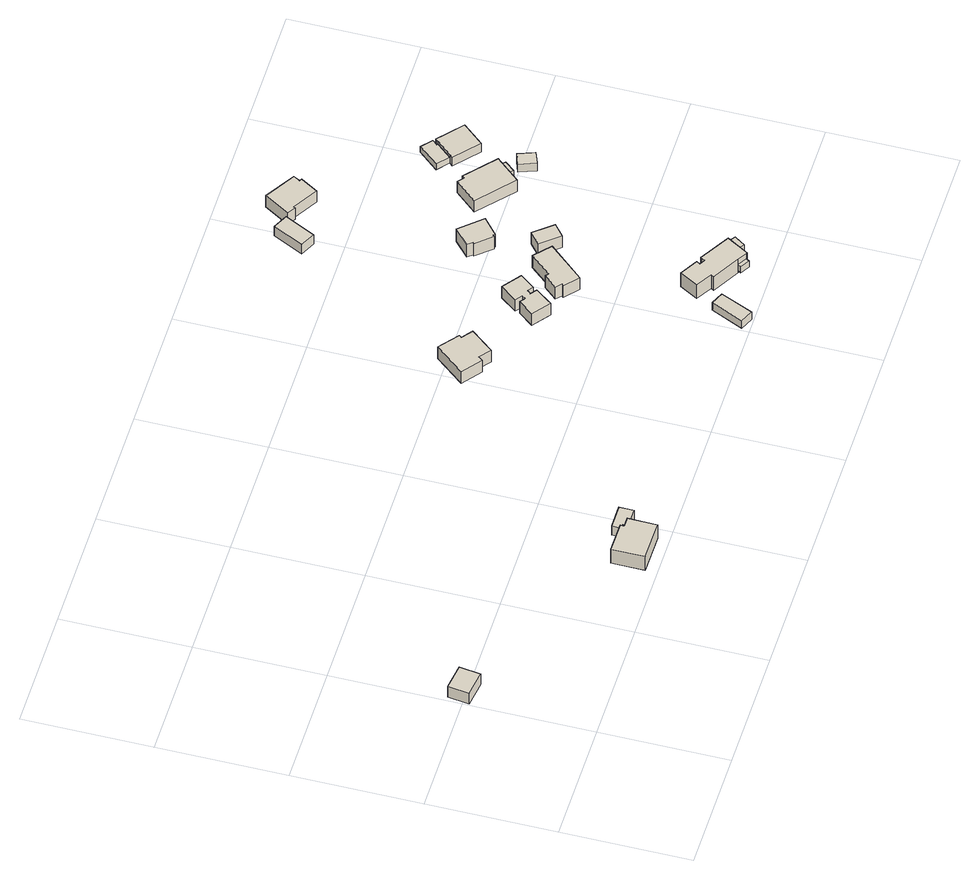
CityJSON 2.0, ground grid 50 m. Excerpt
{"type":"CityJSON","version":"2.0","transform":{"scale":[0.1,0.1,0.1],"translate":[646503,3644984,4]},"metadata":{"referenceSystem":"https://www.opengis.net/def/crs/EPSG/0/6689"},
"CityObjects":{
"building1":{"type":"Building","attributes":{"対照番号":"32058","class":"3001","usage":"411","yearOfConstruction":1995,"measuredHeight":7.5,"storeysAboveGround":2,"storeysBelowGround":0,"RiverFloodingRiskAttribute.description":"1","RiverFloodingRiskAttribute.rank":"1","RiverFloodingRiskAttribute.depth":0.05,"RiverFloodingRiskAttribute.adminType":"1","RiverFloodingRiskAttribute.scale":"1","RiverFloodingRiskAttribute.duration":64.9,"HighTideRiskAttribute.description":"1","HighTideRiskAttribute.rankOrg":"4","HighTideRiskAttribute.depth":2.82,"BuildingDetailAttribute.totalFloorArea":137,"BuildingDetailAttribute.buildingFootprintArea":69,"BuildingDetailAttribute.buildingStructureType":"604","BuildingDetailAttribute.buildingStructureOrgType":"604","BuildingDetailAttribute.urbanPlanType":"21","BuildingDetailAttribute.majorUsage":"411","BuildingDetailAttribute.orgUsage2":"4111","BuildingDetailAttribute.surveyYear":2022,"BuildingIDAttribute.prefecture":"43","BuildingIDAttribute.city":"43206"},"geometry":[{"type":"Solid","lod":"1","boundaries":[[[[0,1,2,3]],[[2,4,5,3]],[[1,6,4,2]],[[0,7,6,1]],[[3,5,7,0]],[[4,6,7,5]]]]}]},
"building2":{"type":"Building","attributes":{"対照番号":"32025","class":"3001","usage":"411","yearOfConstruction":1990,"measuredHeight":9.2,"storeysAboveGround":2,"storeysBelowGround":0,"RiverFloodingRiskAttribute.description":"1","RiverFloodingRiskAttribute.rank":"1","RiverFloodingRiskAttribute.depth":0.08,"RiverFloodingRiskAttribute.adminType":"1","RiverFloodingRiskAttribute.scale":"1","RiverFloodingRiskAttribute.duration":61.8,"HighTideRiskAttribute.description":"1","HighTideRiskAttribute.rankOrg":"4","HighTideRiskAttribute.depth":2.07,"BuildingDetailAttribute.totalFloorArea":180,"BuildingDetailAttribute.buildingFootprintArea":141,"BuildingDetailAttribute.buildingStructureType":"601","BuildingDetailAttribute.buildingStructureOrgType":"601","BuildingDetailAttribute.urbanPlanType":"21","BuildingDetailAttribute.majorUsage":"411","BuildingDetailAttribute.orgUsage2":"4111","BuildingDetailAttribute.surveyYear":2022,"BuildingIDAttribute.prefecture":"43","BuildingIDAttribute.city":"43206"},"geometry":[{"type":"Solid","lod":"1","boundaries":[[[[8,9,10,11,12,13]],[[12,14,15,13]],[[11,16,14,12]],[[10,17,16,11]],[[9,18,17,10]],[[8,19,18,9]],[[13,15,19,8]],[[14,16,17,18,19,15]]]]}]},
"building3":{"type":"Building","attributes":{"対照番号":"32027","class":"3001","usage":"411","yearOfConstruction":1980,"measuredHeight":5.2,"storeysAboveGround":1,"storeysBelowGround":0,"RiverFloodingRiskAttribute.description":"1","RiverFloodingRiskAttribute.rank":"1","RiverFloodingRiskAttribute.depth":0.41,"RiverFloodingRiskAttribute.adminType":"1","RiverFloodingRiskAttribute.scale":"1","RiverFloodingRiskAttribute.duration":61.8,"HighTideRiskAttribute.description":"1","HighTideRiskAttribute.rankOrg":"4","HighTideRiskAttribute.depth":2.73,"BuildingDetailAttribute.totalFloorArea":26,"BuildingDetailAttribute.buildingFootprintArea":26,"BuildingDetailAttribute.buildingStructureType":"601","BuildingDetailAttribute.buildingStructureOrgType":"601","BuildingDetailAttribute.urbanPlanType":"21","BuildingDetailAttribute.majorUsage":"411","BuildingDetailAttribute.orgUsage2":"4111","BuildingDetailAttribute.surveyYear":2022,"BuildingIDAttribute.prefecture":"43","BuildingIDAttribute.city":"43206"},"geometry":[{"type":"Solid","lod":"1","boundaries":[[[[20,21,22,23,24,25,26,27]],[[26,28,29,27]],[[25,30,28,26]],[[24,31,30,25]],[[23,32,31,24]],[[22,33,32,23]],[[21,34,33,22]],[[20,35,34,21]],[[27,29,35,20]],[[28,30,31,32,33,34,35,29]]]]}]},
"building4":{"type":"Building","attributes":{"class":"3001","usage":"411","yearOfConstruction":2021,"measuredHeight":7.4,"storeysAboveGround":1,"storeysBelowGround":0,"RiverFloodingRiskAttribute.description":"1","RiverFloodingRiskAttribute.rank":"1","RiverFloodingRiskAttribute.depth":0.35,"RiverFloodingRiskAttribute.adminType":"1","RiverFloodingRiskAttribute.scale":"1","RiverFloodingRiskAttribute.duration":62.6,"HighTideRiskAttribute.description":"1","HighTideRiskAttribute.rankOrg":"4","HighTideRiskAttribute.depth":2.71,"BuildingDetailAttribute.totalFloorArea":140,"BuildingDetailAttribute.buildingFootprintArea":140,"BuildingDetailAttribute.buildingStructureType":"601","BuildingDetailAttribute.buildingStructureOrgType":"601","BuildingDetailAttribute.urbanPlanType":"21","BuildingDetailAttribute.majorUsage":"411","BuildingDetailAttribute.orgUsage2":"4111","BuildingDetailAttribute.surveyYear":2022,"BuildingIDAttribute.prefecture":"43","BuildingIDAttribute.city":"43206"},"geometry":[{"type":"Solid","lod":"1","boundaries":[[[[36,37,38,39,40,41,42,43]],[[42,44,45,43]],[[41,46,44,42]],[[40,47,46,41]],[[39,48,47,40]],[[38,49,48,39]],[[37,50,49,38]],[[36,51,50,37]],[[43,45,51,36]],[[44,46,47,48,49,50,51,45]]]]}]},
"building5":{"type":"Building","attributes":{"対照番号":"32032","class":"3001","usage":"401","yearOfConstruction":2000,"measuredHeight":4.4,"storeysAboveGround":1,"storeysBelowGround":0,"RiverFloodingRiskAttribute.description":"1","RiverFloodingRiskAttribute.rank":"2","RiverFloodingRiskAttribute.depth":0.8,"RiverFloodingRiskAttribute.adminType":"1","RiverFloodingRiskAttribute.scale":"1","RiverFloodingRiskAttribute.duration":62.8,"HighTideRiskAttribute.description":"1","HighTideRiskAttribute.rankOrg":"4","HighTideRiskAttribute.depth":2.76,"BuildingDetailAttribute.totalFloorArea":74,"BuildingDetailAttribute.buildingFootprintArea":74,"BuildingDetailAttribute.buildingStructureType":"604","BuildingDetailAttribute.buildingStructureOrgType":"604","BuildingDetailAttribute.urbanPlanType":"21","BuildingDetailAttribute.majorUsage":"401","BuildingDetailAttribute.orgUsage2":"4011","BuildingDetailAttribute.surveyYear":2022,"BuildingIDAttribute.prefecture":"43","BuildingIDAttribute.city":"43206"},"geometry":[{"type":"Solid","lod":"1","boundaries":[[[[52,53,54,55]],[[54,56,57,55]],[[53,58,56,54]],[[52,59,58,53]],[[55,57,59,52]],[[56,58,59,57]]]]}]},
"building6":{"type":"Building","attributes":{"class":"3001","usage":"461","yearOfConstruction":"0001","measuredHeight":15.1,"storeysAboveGround":9999,"storeysBelowGround":9999,"RiverFloodingRiskAttribute.description":"1","RiverFloodingRiskAttribute.rank":"3","RiverFloodingRiskAttribute.depth":3.3,"RiverFloodingRiskAttribute.adminType":"1","RiverFloodingRiskAttribute.scale":"2","RiverFloodingRiskAttribute.duration":29.6,"HighTideRiskAttribute.description":"1","HighTideRiskAttribute.rankOrg":"4","HighTideRiskAttribute.depth":1.79,"BuildingDetailAttribute.totalFloorArea":-9999,"BuildingDetailAttribute.buildingFootprintArea":-9999,"BuildingDetailAttribute.buildingStructureType":"611","BuildingDetailAttribute.buildingStructureOrgType":"611","BuildingDetailAttribute.urbanPlanType":"21","BuildingDetailAttribute.majorUsage":"461","BuildingDetailAttribute.orgUsage2":"9999","BuildingDetailAttribute.surveyYear":"0001","BuildingIDAttribute.prefecture":"43","BuildingIDAttribute.city":"43206"},"geometry":[{"type":"Solid","lod":"1","boundaries":[[[[60,61,62,63,64,65,66,67,68,69,70,71]],[[70,72,73,71]],[[69,74,72,70]],[[68,75,74,69]],[[67,76,75,68]],[[66,77,76,67]],[[65,78,77,66]],[[64,79,78,65]],[[63,80,79,64]],[[62,81,80,63]],[[61,82,81,62]],[[60,83,82,61]],[[71,73,83,60]],[[72,74,75,76,77,78,79,80,81,82,83,73]]]]}]},
"building7":{"type":"Building","attributes":{"対照番号":"32075","class":"3001","usage":"422","yearOfConstruction":1868,"measuredHeight":12.1,"storeysAboveGround":1,"storeysBelowGround":0,"RiverFloodingRiskAttribute.description":"1","RiverFloodingRiskAttribute.rank":"1","RiverFloodingRiskAttribute.depth":0.28,"RiverFloodingRiskAttribute.adminType":"1","RiverFloodingRiskAttribute.scale":"1","RiverFloodingRiskAttribute.duration":61.8,"HighTideRiskAttribute.description":"1","HighTideRiskAttribute.rankOrg":"4","HighTideRiskAttribute.depth":2.36,"BuildingDetailAttribute.totalFloorArea":142,"BuildingDetailAttribute.buildingFootprintArea":142,"BuildingDetailAttribute.buildingStructureType":"601","BuildingDetailAttribute.buildingStructureOrgType":"601","BuildingDetailAttribute.urbanPlanType":"21","BuildingDetailAttribute.majorUsage":"422","BuildingDetailAttribute.orgUsage2":"4223","BuildingDetailAttribute.surveyYear":2022,"BuildingIDAttribute.prefecture":"43","BuildingIDAttribute.city":"43206"},"geometry":[{"type":"Solid","lod":"1","boundaries":[[[[84,85,86,87,88,89,90,91]],[[90,92,93,91]],[[89,94,92,90]],[[88,95,94,89]],[[87,96,95,88]],[[86,97,96,87]],[[85,98,97,86]],[[84,99,98,85]],[[91,93,99,84]],[[92,94,95,96,97,98,99,93]]]]}]},
"building8":{"type":"Building","attributes":{"対照番号":"32033","class":"3001","usage":"413","yearOfConstruction":1986,"measuredHeight":9.6,"storeysAboveGround":2,"storeysBelowGround":0,"RiverFloodingRiskAttribute.description":"1","RiverFloodingRiskAttribute.rank":"2","RiverFloodingRiskAttribute.depth":0.91,"RiverFloodingRiskAttribute.adminType":"1","RiverFloodingRiskAttribute.scale":"1","RiverFloodingRiskAttribute.duration":25.4,"HighTideRiskAttribute.description":"1","HighTideRiskAttribute.rankOrg":"4","HighTideRiskAttribute.depth":1.57,"BuildingDetailAttribute.totalFloorArea":196,"BuildingDetailAttribute.buildingFootprintArea":147,"BuildingDetailAttribute.buildingStructureType":"601","BuildingDetailAttribute.buildingStructureOrgType":"601","BuildingDetailAttribute.urbanPlanType":"21","BuildingDetailAttribute.majorUsage":"413","BuildingDetailAttribute.orgUsage2":"4131","BuildingDetailAttribute.surveyYear":2022,"BuildingIDAttribute.prefecture":"43","BuildingIDAttribute.city":"43206"},"geometry":[{"type":"Solid","lod":"1","boundaries":[[[[100,101,102,103,104,105,106,107,108,109,110,111]],[[110,112,113,111]],[[109,114,112,110]],[[108,115,114,109]],[[107,116,115,108]],[[106,117,116,107]],[[105,118,117,106]],[[104,119,118,105]],[[103,120,119,104]],[[102,121,120,103]],[[101,122,121,102]],[[100,123,122,101]],[[111,113,123,100]],[[112,114,115,116,117,118,119,120,121,122,123,113]]]]}]},
"building9":{"type":"Building","attributes":{"class":"3003","usage":"461","yearOfConstruction":"0001","measuredHeight":-9999,"storeysAboveGround":9999,"storeysBelowGround":9999,"RiverFloodingRiskAttribute.description":"1","RiverFloodingRiskAttribute.rank":"3","RiverFloodingRiskAttribute.depth":3.44,"RiverFloodingRiskAttribute.adminType":"1","RiverFloodingRiskAttribute.scale":"2","RiverFloodingRiskAttribute.duration":25.4,"HighTideRiskAttribute.description":"1","HighTideRiskAttribute.rankOrg":"4","HighTideRiskAttribute.depth":1.72,"BuildingDetailAttribute.totalFloorArea":-9999,"BuildingDetailAttribute.buildingFootprintArea":-9999,"BuildingDetailAttribute.buildingStructureType":"611","BuildingDetailAttribute.buildingStructureOrgType":"611","BuildingDetailAttribute.urbanPlanType":"21","BuildingDetailAttribute.majorUsage":"461","BuildingDetailAttribute.orgUsage2":"9999","BuildingDetailAttribute.surveyYear":"0001","BuildingIDAttribute.prefecture":"43","BuildingIDAttribute.city":"43206"},"geometry":[{"type":"Solid","lod":"1","boundaries":[[[[124,125,126,127]],[[126,128,129,127]],[[125,130,128,126]],[[124,131,130,125]],[[127,129,131,124]],[[128,130,131,129]]]]}]},
"building10":{"type":"Building","attributes":{"対照番号":"32039","class":"3001","usage":"413","yearOfConstruction":1988,"measuredHeight":3.6,"storeysAboveGround":1,"storeysBelowGround":0,"RiverFloodingRiskAttribute.description":"1","RiverFloodingRiskAttribute.rank":"3","RiverFloodingRiskAttribute.depth":3.42,"RiverFloodingRiskAttribute.adminType":"1","RiverFloodingRiskAttribute.scale":"2","RiverFloodingRiskAttribute.duration":25.4,"HighTideRiskAttribute.description":"1","HighTideRiskAttribute.rankOrg":"4","HighTideRiskAttribute.depth":1.76,"BuildingDetailAttribute.totalFloorArea":24,"BuildingDetailAttribute.buildingFootprintArea":24,"BuildingDetailAttribute.buildingStructureType":"604","BuildingDetailAttribute.buildingStructureOrgType":"604","BuildingDetailAttribute.urbanPlanType":"21","BuildingDetailAttribute.majorUsage":"413","BuildingDetailAttribute.orgUsage2":"4131","BuildingDetailAttribute.surveyYear":2022,"BuildingIDAttribute.prefecture":"43","BuildingIDAttribute.city":"43206"},"geometry":[{"type":"Solid","lod":"1","boundaries":[[[[132,133,134,135]],[[134,136,137,135]],[[133,138,136,134]],[[132,139,138,133]],[[135,137,139,132]],[[136,138,139,137]]]]}]},
"building11":{"type":"Building","attributes":{"対照番号":"32076","class":"3001","usage":"411","yearOfConstruction":"0001","measuredHeight":6.5,"storeysAboveGround":1,"storeysBelowGround":0,"RiverFloodingRiskAttribute.description":"1","RiverFloodingRiskAttribute.rank":"3","RiverFloodingRiskAttribute.depth":3.85,"RiverFloodingRiskAttribute.adminType":"1","RiverFloodingRiskAttribute.scale":"2","RiverFloodingRiskAttribute.duration":27.5,"HighTideRiskAttribute.description":"1","HighTideRiskAttribute.rankOrg":"4","HighTideRiskAttribute.depth":2.25,"BuildingDetailAttribute.totalFloorArea":57,"BuildingDetailAttribute.buildingFootprintArea":57,"BuildingDetailAttribute.buildingStructureType":"601","BuildingDetailAttribute.buildingStructureOrgType":"601","BuildingDetailAttribute.urbanPlanType":"21","BuildingDetailAttribute.majorUsage":"411","BuildingDetailAttribute.orgUsage2":"4111","BuildingDetailAttribute.surveyYear":2022,"BuildingIDAttribute.prefecture":"43","BuildingIDAttribute.city":"43206"},"geometry":[{"type":"Solid","lod":"1","boundaries":[[[[140,141,142,143]],[[142,144,145,143]],[[141,146,144,142]],[[140,147,146,141]],[[143,145,147,140]],[[144,146,147,145]]]]}]},
"building12":{"type":"Building","attributes":{"対照番号":"32066","class":"3001","usage":"411","yearOfConstruction":1998,"measuredHeight":8.8,"storeysAboveGround":2,"storeysBelowGround":0,"RiverFloodingRiskAttribute.description":"1","RiverFloodingRiskAttribute.rank":"1","RiverFloodingRiskAttribute.depth":0.15,"RiverFloodingRiskAttribute.adminType":"1","RiverFloodingRiskAttribute.scale":"1","RiverFloodingRiskAttribute.duration":61.3,"HighTideRiskAttribute.description":"1","HighTideRiskAttribute.rankOrg":"4","HighTideRiskAttribute.depth":2.01,"BuildingDetailAttribute.totalFloorArea":134,"BuildingDetailAttribute.buildingFootprintArea":68,"BuildingDetailAttribute.buildingStructureType":"601","BuildingDetailAttribute.buildingStructureOrgType":"601","BuildingDetailAttribute.urbanPlanType":"21","BuildingDetailAttribute.majorUsage":"411","BuildingDetailAttribute.orgUsage2":"4111","BuildingDetailAttribute.surveyYear":2022,"BuildingIDAttribute.prefecture":"43","BuildingIDAttribute.city":"43206"},"geometry":[{"type":"Solid","lod":"1","boundaries":[[[[148,149,150,151,152,153,154,155]],[[154,156,157,155]],[[153,158,156,154]],[[152,159,158,153]],[[151,160,159,152]],[[150,161,160,151]],[[149,162,161,150]],[[148,163,162,149]],[[155,157,163,148]],[[156,158,159,160,161,162,163,157]]]]}]},
"building13":{"type":"Building","attributes":{"class":"3001","usage":"461","yearOfConstruction":"0001","measuredHeight":5.4,"storeysAboveGround":9999,"storeysBelowGround":9999,"RiverFloodingRiskAttribute.description":"1","RiverFloodingRiskAttribute.rank":"3","RiverFloodingRiskAttribute.depth":3.65,"RiverFloodingRiskAttribute.adminType":"1","RiverFloodingRiskAttribute.scale":"2","RiverFloodingRiskAttribute.duration":27.8,"HighTideRiskAttribute.description":"1","HighTideRiskAttribute.rankOrg":"4","HighTideRiskAttribute.depth":2,"BuildingDetailAttribute.totalFloorArea":-9999,"BuildingDetailAttribute.buildingFootprintArea":-9999,"BuildingDetailAttribute.buildingStructureType":"611","BuildingDetailAttribute.buildingStructureOrgType":"611","BuildingDetailAttribute.urbanPlanType":"21","BuildingDetailAttribute.majorUsage":"461","BuildingDetailAttribute.orgUsage2":"9999","BuildingDetailAttribute.surveyYear":"0001","BuildingIDAttribute.prefecture":"43","BuildingIDAttribute.city":"43206"},"geometry":[{"type":"Solid","lod":"1","boundaries":[[[[164,165,166,167]],[[166,168,169,167]],[[165,170,168,166]],[[164,171,170,165]],[[167,169,171,164]],[[168,170,171,169]]]]}]},
"building14":{"type":"Building","attributes":{"対照番号":"32144","class":"3001","usage":"411","yearOfConstruction":1966,"measuredHeight":7.4,"storeysAboveGround":2,"storeysBelowGround":0,"RiverFloodingRiskAttribute.description":"1","RiverFloodingRiskAttribute.rank":"3","RiverFloodingRiskAttribute.depth":3.28,"RiverFloodingRiskAttribute.adminType":"1","RiverFloodingRiskAttribute.scale":"2","RiverFloodingRiskAttribute.duration":27.2,"HighTideRiskAttribute.description":"1","HighTideRiskAttribute.rankOrg":"4","HighTideRiskAttribute.depth":1.83,"BuildingDetailAttribute.totalFloorArea":166,"BuildingDetailAttribute.buildingFootprintArea":124,"BuildingDetailAttribute.buildingStructureType":"601","BuildingDetailAttribute.buildingStructureOrgType":"601","BuildingDetailAttribute.urbanPlanType":"21","BuildingDetailAttribute.majorUsage":"411","BuildingDetailAttribute.orgUsage2":"4111","BuildingDetailAttribute.surveyYear":2022,"BuildingIDAttribute.prefecture":"43","BuildingIDAttribute.city":"43206"},"geometry":[{"type":"Solid","lod":"1","boundaries":[[[[172,173,174,175,176,177,178,179]],[[178,180,181,179]],[[177,182,180,178]],[[176,183,182,177]],[[175,184,183,176]],[[174,185,184,175]],[[173,186,185,174]],[[172,187,186,173]],[[179,181,187,172]],[[180,182,183,184,185,186,187,181]]]]}]},
"building15":{"type":"Building","attributes":{"対照番号":"32061","class":"3001","usage":"411","yearOfConstruction":1979,"measuredHeight":8.2,"storeysAboveGround":2,"storeysBelowGround":0,"RiverFloodingRiskAttribute.description":"1","RiverFloodingRiskAttribute.rank":"3","RiverFloodingRiskAttribute.depth":3.08,"RiverFloodingRiskAttribute.adminType":"1","RiverFloodingRiskAttribute.scale":"2","RiverFloodingRiskAttribute.duration":26.3,"HighTideRiskAttribute.description":"1","HighTideRiskAttribute.rankOrg":"4","HighTideRiskAttribute.depth":1.62,"BuildingDetailAttribute.totalFloorArea":280,"BuildingDetailAttribute.buildingFootprintArea":186,"BuildingDetailAttribute.buildingStructureType":"601","BuildingDetailAttribute.buildingStructureOrgType":"601","BuildingDetailAttribute.urbanPlanType":"21","BuildingDetailAttribute.majorUsage":"411","BuildingDetailAttribute.orgUsage2":"4111","BuildingDetailAttribute.surveyYear":2022,"BuildingIDAttribute.prefecture":"43","BuildingIDAttribute.city":"43206"},"geometry":[{"type":"Solid","lod":"1","boundaries":[[[[188,189,190,191,192,193,194,195]],[[194,196,197,195]],[[193,198,196,194]],[[192,199,198,193]],[[191,200,199,192]],[[190,201,200,191]],[[189,202,201,190]],[[188,203,202,189]],[[195,197,203,188]],[[196,198,199,200,201,202,203,197]]]]}]},
"building16":{"type":"Building","attributes":{"class":"3003","usage":"461","yearOfConstruction":"0001","measuredHeight":-9999,"storeysAboveGround":9999,"storeysBelowGround":9999,"RiverFloodingRiskAttribute.description":"1","RiverFloodingRiskAttribute.rank":"3","RiverFloodingRiskAttribute.depth":3.02,"RiverFloodingRiskAttribute.adminType":"1","RiverFloodingRiskAttribute.scale":"2","RiverFloodingRiskAttribute.duration":24.4,"HighTideRiskAttribute.description":"1","HighTideRiskAttribute.rankOrg":"4","HighTideRiskAttribute.depth":1.83,"BuildingDetailAttribute.totalFloorArea":-9999,"BuildingDetailAttribute.buildingFootprintArea":-9999,"BuildingDetailAttribute.buildingStructureType":"611","BuildingDetailAttribute.buildingStructureOrgType":"611","BuildingDetailAttribute.urbanPlanType":"21","BuildingDetailAttribute.majorUsage":"461","BuildingDetailAttribute.orgUsage2":"9999","BuildingDetailAttribute.surveyYear":"0001","BuildingIDAttribute.prefecture":"43","BuildingIDAttribute.city":"43206"},"geometry":[{"type":"Solid","lod":"1","boundaries":[[[[204,205,206,207]],[[206,208,209,207]],[[205,210,208,206]],[[204,211,210,205]],[[207,209,211,204]],[[208,210,211,209]]]]}]},
"building17":{"type":"Building","attributes":{"対照番号":"32072","class":"3001","usage":"411","yearOfConstruction":"0001","measuredHeight":4.6,"storeysAboveGround":1,"storeysBelowGround":0,"RiverFloodingRiskAttribute.description":"1","RiverFloodingRiskAttribute.rank":"3","RiverFloodingRiskAttribute.depth":3.31,"RiverFloodingRiskAttribute.adminType":"1","RiverFloodingRiskAttribute.scale":"2","RiverFloodingRiskAttribute.duration":28.1,"HighTideRiskAttribute.description":"1","HighTideRiskAttribute.rankOrg":"4","HighTideRiskAttribute.depth":1.99,"BuildingDetailAttribute.totalFloorArea":36,"BuildingDetailAttribute.buildingFootprintArea":36,"BuildingDetailAttribute.buildingStructureType":"601","BuildingDetailAttribute.buildingStructureOrgType":"601","BuildingDetailAttribute.urbanPlanType":"21","BuildingDetailAttribute.majorUsage":"411","BuildingDetailAttribute.orgUsage2":"4111","BuildingDetailAttribute.surveyYear":2022,"BuildingIDAttribute.prefecture":"43","BuildingIDAttribute.city":"43206"},"geometry":[{"type":"Solid","lod":"1","boundaries":[[[[212,213,214,215]],[[214,216,217,215]],[[213,218,216,214]],[[212,219,218,213]],[[215,217,219,212]],[[216,218,219,217]]]]}]},
"building18":{"type":"Building","attributes":{"class":"3003","usage":"461","yearOfConstruction":"0001","measuredHeight":-9999,"storeysAboveGround":9999,"storeysBelowGround":9999,"RiverFloodingRiskAttribute.description":"1","RiverFloodingRiskAttribute.rank":"3","RiverFloodingRiskAttribute.depth":3.07,"RiverFloodingRiskAttribute.adminType":"1","RiverFloodingRiskAttribute.scale":"2","RiverFloodingRiskAttribute.duration":21.4,"HighTideRiskAttribute.description":"1","HighTideRiskAttribute.rankOrg":"4","HighTideRiskAttribute.depth":1.64,"BuildingDetailAttribute.totalFloorArea":-9999,"BuildingDetailAttribute.buildingFootprintArea":-9999,"BuildingDetailAttribute.buildingStructureType":"611","BuildingDetailAttribute.buildingStructureOrgType":"611","BuildingDetailAttribute.urbanPlanType":"21","BuildingDetailAttribute.majorUsage":"461","BuildingDetailAttribute.orgUsage2":"9999","BuildingDetailAttribute.surveyYear":"0001","BuildingIDAttribute.prefecture":"43","BuildingIDAttribute.city":"43206"},"geometry":[{"type":"Solid","lod":"1","boundaries":[[[[220,221,222,223,224,225]],[[224,226,227,225]],[[223,228,226,224]],[[222,229,228,223]],[[221,230,229,222]],[[220,231,230,221]],[[225,227,231,220]],[[226,228,229,230,231,227]]]]}]},
"building19":{"type":"Building","attributes":{"対照番号":"32142","class":"3001","usage":"411","yearOfConstruction":1976,"measuredHeight":5.3,"storeysAboveGround":1,"storeysBelowGround":0,"RiverFloodingRiskAttribute.description":"1","RiverFloodingRiskAttribute.rank":"3","RiverFloodingRiskAttribute.depth":3.07,"RiverFloodingRiskAttribute.adminType":"1","RiverFloodingRiskAttribute.scale":"2","RiverFloodingRiskAttribute.duration":21.4,"HighTideRiskAttribute.description":"1","HighTideRiskAttribute.rankOrg":"4","HighTideRiskAttribute.depth":1.64,"BuildingDetailAttribute.totalFloorArea":92,"BuildingDetailAttribute.buildingFootprintArea":92,"BuildingDetailAttribute.buildingStructureType":"604","BuildingDetailAttribute.buildingStructureOrgType":"604","BuildingDetailAttribute.urbanPlanType":"21","BuildingDetailAttribute.majorUsage":"411","BuildingDetailAttribute.orgUsage2":"4111","BuildingDetailAttribute.surveyYear":2022,"BuildingIDAttribute.prefecture":"43","BuildingIDAttribute.city":"43206"},"geometry":[{"type":"Solid","lod":"1","boundaries":[[[[232,233,234,235,236,237]],[[236,238,239,237]],[[235,240,238,236]],[[234,241,240,235]],[[233,242,241,234]],[[232,243,242,233]],[[237,239,243,232]],[[238,240,241,242,243,239]]]]}]}
},
"vertices":[
[107,461,7],[6,475,7],[17,559,7],[119,545,7],[17,559,63],[119,545,63],[6,475,63],[107,461,63],
[917,158,8],[956,158,8],[955,45,8],[795,46,8],[795,174,8],[917,173,8],[795,174,80],[917,173,80],[795,46,80],[955,45,80],[956,158,80],[917,158,80],
[1024,151,5],[958,151,5],[958,159,5],[947,159,5],[947,172,5],[928,172,5],[928,208,5],[1024,208,5],[928,208,52],[1024,208,52],[928,172,52],[947,172,52],[947,159,52],[958,159,52],[958,151,52],[1024,151,52],
[1641,967,9],[1681,935,9],[1610,847,9],[1568,881,9],[1554,864,9],[1481,922,9],[1574,1036,9],[1649,976,9],[1574,1036,70],[1649,976,70],[1481,922,70],[1554,864,70],[1568,881,70],[1610,847,70],[1681,935,70],[1641,967,70],
[2062,9,4],[2012,31,4],[2068,156,4],[2117,135,4],[2068,156,45],[2117,135,45],[2012,31,45],[2062,9,45],
[1934,782,19],[1913,798,19],[1902,784,19],[1925,767,19],[1877,702,19],[1810,753,19],[1854,811,19],[1874,796,19],[1884,809,19],[1859,828,19],[1907,892,19],[1977,839,19],[1907,892,80],[1977,839,80],[1859,828,80],[1884,809,80],[1874,796,80],[1854,811,80],[1810,753,80],[1877,702,80],[1925,767,80],[1902,784,80],[1913,798,80],[1934,782,80],
[2027,636,13],[1974,682,13],[1981,689,13],[1959,708,13],[2003,758,13],[2014,748,13],[2084,828,13],[2146,773,13],[2084,828,76],[2146,773,76],[2014,748,76],[2003,758,76],[1959,708,76],[1981,689,76],[1974,682,76],[2027,636,76],
[2208,242,4],[2229,230,4],[2239,247,4],[2354,179,4],[2305,94,4],[2299,97,4],[2264,118,4],[2161,178,4],[2168,189,4],[2106,225,4],[2147,296,4],[2216,256,4],[2147,296,76],[2216,256,76],[2106,225,76],[2168,189,76],[2161,178,76],[2264,118,76],[2299,97,76],[2305,94,76],[2354,179,76],[2239,247,76],[2229,230,76],[2208,242,76],
[2290,83,20],[2255,104,20],[2264,118,20],[2299,97,20],[2264,118,51],[2299,97,51],[2255,104,51],[2290,83,51],
[2360,120,20],[2334,138,20],[2362,180,20],[2388,162,20],[2362,180,52],[2388,162,52],[2334,138,52],[2360,120,52],
[2207,752,10],[2147,824,10],[2194,863,10],[2254,791,10],[2194,863,71],[2254,791,71],[2147,824,71],[2207,752,71],
[2142,983,14],[2137,988,14],[2131,983,14],[2078,1044,14],[2083,1048,14],[2067,1067,14],[2130,1123,14],[2206,1038,14],[2130,1123,80],[2206,1038,80],[2067,1067,80],[2083,1048,80],[2078,1044,80],[2131,983,80],[2137,988,80],[2142,983,80],
[1979,1610,13],[1922,1638,13],[1980,1756,13],[2037,1728,13],[1980,1756,63],[2037,1728,63],[1922,1638,63],[1979,1610,63],
[2202,1725,19],[2211,1720,19],[2171,1653,19],[2075,1711,19],[2071,1705,19],[2040,1723,19],[2100,1821,19],[2217,1750,19],[2100,1821,79],[2217,1750,79],[2040,1723,79],[2071,1705,79],[2075,1711,79],[2171,1653,79],[2211,1720,79],[2202,1725,79],
[2387,1174,13],[2502,1073,13],[2494,1064,13],[2461,1026,13],[2421,980,13],[2283,1100,13],[2357,1184,13],[2379,1165,13],[2357,1184,73],[2379,1165,73],[2283,1100,73],[2421,980,73],[2461,1026,73],[2494,1064,73],[2502,1073,73],[2387,1174,73],
[2480,1010,22],[2461,1026,22],[2494,1064,22],[2512,1048,22],[2494,1064,52],[2512,1048,52],[2461,1026,52],[2480,1010,52],
[2530,936,19],[2506,1001,19],[2554,1020,19],[2579,955,19],[2554,1020,60],[2579,955,60],[2506,1001,60],[2530,936,60],
[2530,1309,17],[2533,1306,17],[2483,1248,17],[2439,1286,17],[2505,1363,17],[2546,1328,17],[2505,1363,47],[2546,1328,47],[2439,1286,47],[2483,1248,47],[2533,1306,47],[2530,1309,47],
[2564,1154,18],[2471,1234,18],[2483,1248,18],[2533,1306,18],[2541,1315,18],[2634,1235,18],[2541,1315,64],[2634,1235,64],[2533,1306,64],[2483,1248,64],[2471,1234,64],[2564,1154,64]
]}
